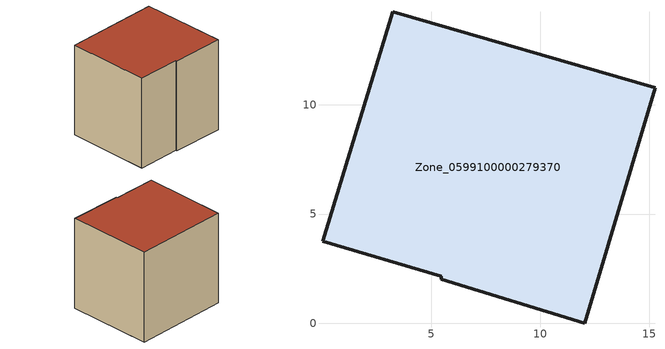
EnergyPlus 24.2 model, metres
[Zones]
Zone_0599100000279370
 floor ground (C_G): 5.45,2.02 5.45,2.16 0.02,3.76 3.24,14.27 15.26,10.8 12.05,0 z0
 wall outside (C_F): 12.05,0 15.26,10.8 3.24,14.27 0.02,3.76 5.45,2.16 5.45,2.02 12.05,0 z0:12.06
 roof outside (C_R): 5.45,2.16 5.45,2.02 12.05,0 15.26,10.8 3.24,14.27 0.02,3.76 z12.06
[BUILDING]
Pand.0599100000279370: North Axis=0; Terrain=City; Loads Convergence Tolerance Value=0.04; Temperature Convergence Tolerance Value=0.4; Solar Distribution=FullExterior; Maximum Number of Warmup Days=25; Minimum Number of Warmup Days=1
[Site:Location]
Rotterdam.The.Hague.AP_ZH_NLD Design_Conditions: Latitude=51.96; Longitude=4.45; Time Zone=1; Elevation=-4.5
[SITE:GROUNDTEMPERATURE:BUILDINGSURFACE]
18, 18, 18, 18, 18, 18, 18, 18, 18, 18, 18, 18
[MATERIAL] Thermal Absorptance=0.9; Solar Absorptance=0.7; Visible Absorptance=0.7
Name | Roughness | Thickness | Conductivity | Density | Specific Heat
G.D.1965 | MediumSmooth | 0.15 | 1 | 540 | 1210
F.D.1965 | Rough | 0.3 | 0.857143 | 1920 | 840
R.D.1965 | MediumRough | 0.2 | 0.08 | 1500 | 1000
[CONSTRUCTION]
C_G: G.D.1965
C_F: F.D.1965
C_R: R.D.1965
[ZONE]
Zone_0599100000279370: Type=1; Multiplier=1; Ceiling Height=Autocalculate; Volume=Autocalculate; Floor Area=autocalculate; Part of Total Floor Area=Yes
[ZONEINFILTRATION:DESIGNFLOWRATE]
Infil_Zone_0599100000279370: Zone or ZoneList or Space or SpaceList=Zone_0599100000279370; Schedule=AlwaysOn; Design Flow Rate Calculation Method=Flow/Area; Flow Rate per Floor Area=0.0042; Constant Term Coefficient=1; Temperature Term Coefficient=0; Velocity Term Coefficient=0; Velocity Squared Term Coefficient=0
[HVACTEMPLATE:ZONE:IDEALLOADSAIRSYSTEM]
Zone_0599100000279370: Maximum Heating Supply Air Temperature=50; Minimum Cooling Supply Air Temperature=13; Maximum Heating Supply Air Humidity Ratio=0.0156; Minimum Cooling Supply Air Humidity Ratio=0.0077; Heating Limit=NoLimit; Cooling Limit=NoLimit; Dehumidification Control Type=ConstantSensibleHeatRatio; Cooling Sensible Heat Ratio=0.7; Dehumidification Setpoint=60; Humidification Control Type=None; Humidification Setpoint=30; Outdoor Air Method=None; Outdoor Air Flow Rate per Person=0.00944; Outdoor Air Flow Rate per Zone Floor Area=0; Outdoor Air Flow Rate per Zone=0; Demand Controlled Ventilation Type=None; Outdoor Air Economizer Type=NoEconomizer; Heat Recovery Type=None; Sensible Heat Recovery Effectiveness=0.7; Latent Heat Recovery Effectiveness=0.65
[ZONECONTROL:THERMOSTAT]
ThermostatControl_Zone_0599100000279370: Zone or ZoneList=Zone_0599100000279370; Control Type Schedule=DualSetpointControlType; Control 1=Thermostat_Zone_0599100000279370; Temperature Difference Between Cutout And Setpoint=0
[THERMOSTATSETPOINT:DUALSETPOINT]
Thermostat_Zone_0599100000279370: Heating Setpoint Temperature Schedule=HeatingSetpoint_Zone_0599100000279370; Cooling Setpoint Temperature Schedule=CoolingSetpoint_Zone_0599100000279370
[SCHEDULE:COMPACT]
HeatingSetpoint_Zone_0599100000279370: Through: 12/31, For: AllDays, Until: 24:00, 21
CoolingSetpoint_Zone_0599100000279370: Through: 12/31, For: AllDays, Until: 24:00, 24
DualSetpointControlType: Through: 12/31, For: AllDays, Until: 24:00, 4
AlwaysOn: Through: 12/31, For: AllDays, Until: 24:00, 1
